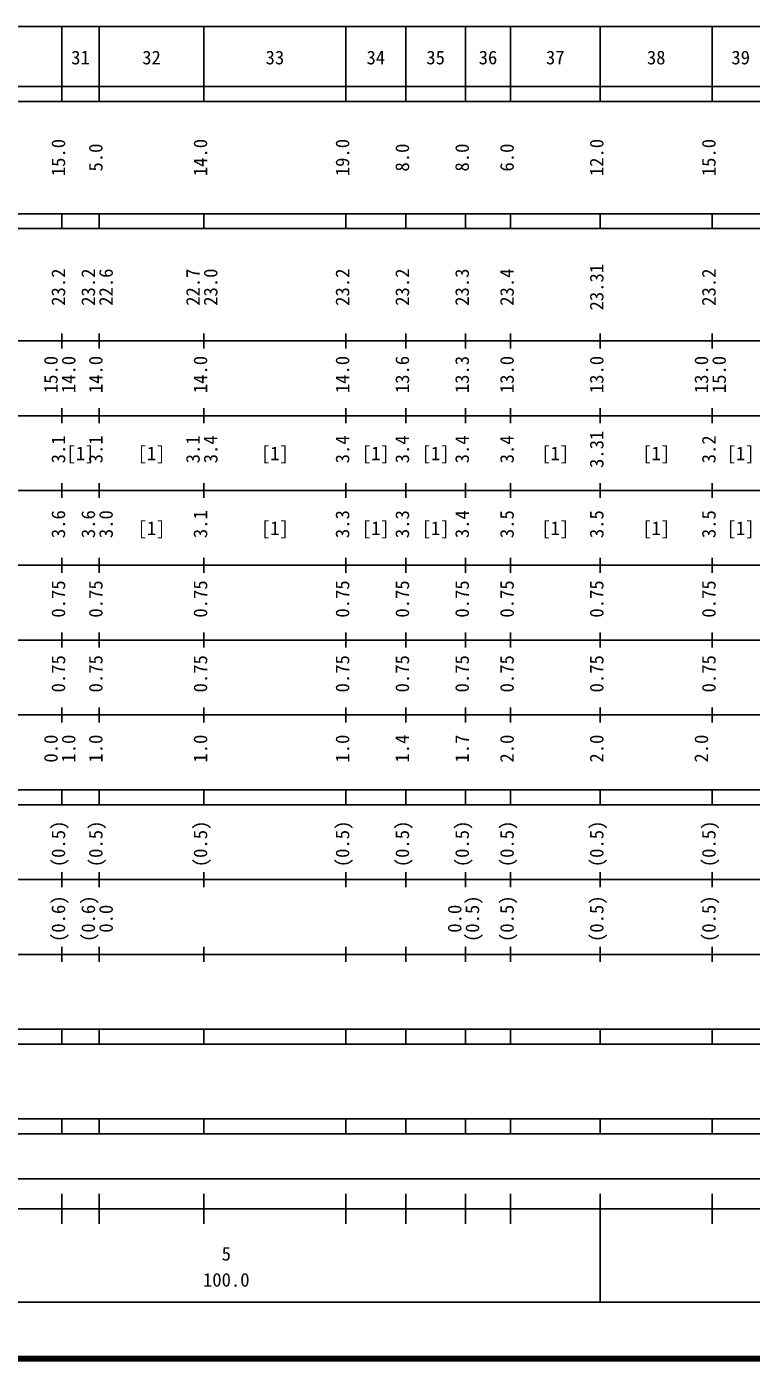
# Model space of a CAD drawing. Units: millimetres on the paper, enlarged 1000 times. Extents: x 40000 to 680000, y 20000 to 380000.
# Drawn here: x 291296 to 388232, y 20000 to 198000 of the extents above; entities that cross this region are included whole.
import ezdxf
from ezdxf.enums import TextEntityAlignment as Align

# ---------------------------------------------------------------- set-up
doc = ezdxf.new("R2010")
doc.units = ezdxf.units.MM
doc.header["$LTSCALE"] = 1000
doc.layers.add('M-TTL', color=2, linetype='Continuous', lineweight=140)
doc.layers.add('M-TTL-BAND', color=7, linetype='Continuous', lineweight=25)
doc.styles.add('ＭＳ ゴシック', font='')
doc.styles.get('ＭＳ ゴシック').set_extended_font_data('MS Gothic')

msp = doc.modelspace()

# ---------------------------------------------------------------- linework, layer by layer
at = {"layer": 'M-TTL'}
msp.add_line((40000, 20000), (680000, 20000), dxfattribs=at)
at = {"layer": 'M-TTL-BAND'}
for p, q in [((68000, 198000), (579000, 198000)), ((296000, 188000), (296000, 198000)), ((301000, 188000), (301000, 198000)), ((315000, 188000), (315000, 198000)), ((334000, 188000), (334000, 198000)), ((342000, 188000), (342000, 198000)), ((350000, 188000), (350000, 198000)), ((356000, 188000), (356000, 198000)), ((368000, 188000), (368000, 198000)), ((383000, 188000), (383000, 198000)), ((40000, 190000), (579000, 190000)), ((40000, 188000), (579000, 188000)), ((40000, 173000), (579000, 173000)), ((296000, 171000), (296000, 173000)), ((301000, 171000), (301000, 173000)), ((315000, 171000), (315000, 173000)), ((334000, 171000), (334000, 173000)), ((342000, 171000), (342000, 173000)), ((350000, 171000), (350000, 173000)), ((356000, 171000), (356000, 173000)), ((368000, 171000), (368000, 173000)), ((383000, 171000), (383000, 173000)), ((40000, 171000), (579000, 171000)), ((296000, 155000), (296000, 157000)), ((301000, 155000), (301000, 157000)), ((315000, 155000), (315000, 157000)), ((334000, 155000), (334000, 157000)), ((342000, 155000), (342000, 157000)), ((350000, 155000), (350000, 157000)), ((356000, 155000), (356000, 157000)), ((368000, 155000), (368000, 157000)), ((383000, 155000), (383000, 157000)), ((40000, 156000), (579000, 156000)), ((46000, 146000), (579000, 146000)), ((296000, 145000), (296000, 147000)), ((301000, 145000), (301000, 147000)), ((315000, 145000), (315000, 147000)), ((334000, 145000), (334000, 147000)), ((342000, 145000), (342000, 147000)), ((350000, 145000), (350000, 147000)), ((356000, 145000), (356000, 147000)), ((368000, 145000), (368000, 147000)), ((383000, 145000), (383000, 147000)), ((52000, 136000), (579000, 136000)), ((296000, 135000), (296000, 137000)), ((301000, 135000), (301000, 137000)), ((315000, 135000), (315000, 137000)), ((334000, 135000), (334000, 137000)), ((342000, 135000), (342000, 137000)), ((350000, 135000), (350000, 137000)), ((356000, 135000), (356000, 137000)), ((368000, 135000), (368000, 137000)), ((383000, 135000), (383000, 137000)), ((296000, 125000), (296000, 127000)), ((301000, 125000), (301000, 127000)), ((315000, 125000), (315000, 127000)), ((334000, 125000), (334000, 127000)), ((342000, 125000), (342000, 127000)), ((350000, 125000), (350000, 127000)), ((356000, 125000), (356000, 127000)), ((368000, 125000), (368000, 127000)), ((383000, 125000), (383000, 127000)), ((46000, 126000), (579000, 126000)), ((52000, 116000), (579000, 116000)), ((296000, 115000), (296000, 117000)), ((301000, 115000), (301000, 117000)), ((315000, 115000), (315000, 117000)), ((334000, 115000), (334000, 117000)), ((342000, 115000), (342000, 117000)), ((350000, 115000), (350000, 117000)), ((356000, 115000), (356000, 117000)), ((368000, 115000), (368000, 117000)), ((383000, 115000), (383000, 117000)), ((296000, 105000), (296000, 107000)), ((301000, 105000), (301000, 107000)), ((315000, 105000), (315000, 107000)), ((334000, 105000), (334000, 107000)), ((342000, 105000), (342000, 107000)), ((350000, 105000), (350000, 107000)), ((356000, 105000), (356000, 107000)), ((368000, 105000), (368000, 107000)), ((383000, 105000), (383000, 107000)), ((46000, 106000), (579000, 106000)), ((40000, 96000), (579000, 96000)), ((296000, 94000), (296000, 96000)), ((301000, 94000), (301000, 96000)), ((315000, 94000), (315000, 96000)), ((334000, 94000), (334000, 96000)), ((342000, 94000), (342000, 96000)), ((350000, 94000), (350000, 96000)), ((356000, 94000), (356000, 96000)), ((368000, 94000), (368000, 96000)), ((383000, 94000), (383000, 96000)), ((40000, 94000), (579000, 94000)), ((49000, 84000), (579000, 84000)), ((296000, 83000), (296000, 85000)), ((301000, 83000), (301000, 85000)), ((315000, 83000), (315000, 85000)), ((334000, 83000), (334000, 85000)), ((342000, 83000), (342000, 85000)), ((350000, 83000), (350000, 85000)), ((356000, 83000), (356000, 85000)), ((368000, 83000), (368000, 85000)), ((383000, 83000), (383000, 85000)), ((296000, 73000), (296000, 75000)), ((301000, 73000), (301000, 75000)), ((315000, 73000), (315000, 75000)), ((334000, 73000), (334000, 75000)), ((342000, 73000), (342000, 75000)), ((350000, 73000), (350000, 75000)), ((356000, 73000), (356000, 75000)), ((368000, 73000), (368000, 75000)), ((383000, 73000), (383000, 75000)), ((40000, 74000), (579000, 74000)), ((40000, 64000), (579000, 64000)), ((296000, 62000), (296000, 64000)), ((301000, 62000), (301000, 64000)), ((315000, 62000), (315000, 64000)), ((334000, 62000), (334000, 64000)), ((342000, 62000), (342000, 64000)), ((350000, 62000), (350000, 64000)), ((356000, 62000), (356000, 64000)), ((368000, 62000), (368000, 64000)), ((383000, 62000), (383000, 64000)), ((40000, 62000), (579000, 62000)), ((40000, 52000), (579000, 52000)), ((296000, 50000), (296000, 52000)), ((301000, 50000), (301000, 52000)), ((315000, 50000), (315000, 52000)), ((334000, 50000), (334000, 52000)), ((342000, 50000), (342000, 52000)), ((350000, 50000), (350000, 52000)), ((356000, 50000), (356000, 52000)), ((368000, 50000), (368000, 52000)), ((383000, 50000), (383000, 52000)), ((40000, 50000), (579000, 50000)), ((71000, 44000), (569000, 44000)), ((296000, 38000), (296000, 42000)), ((301000, 38000), (301000, 42000)), ((315000, 38000), (315000, 42000)), ((334000, 38000), (334000, 42000)), ((342000, 38000), (342000, 42000)), ((350000, 38000), (350000, 42000)), ((356000, 38000), (356000, 42000)), ((368000, 27500), (368000, 42000)), ((383000, 38000), (383000, 42000)), ((40000, 40000), (579000, 40000)), ((68000, 27500), (579000, 27500))]:
    msp.add_line(p, q, dxfattribs=at)

# ---------------------------------------------------------------- texts
at = {"layer": 'M-TTL-BAND', "style": 'ＭＳ ゴシック'}
for s, p in [('31', (298500, 192405)), ('32', (308000, 192405)), ('33', (324500, 192405)), ('34', (338000, 192405)), ('35', (346000, 192405)), ('36', (353000, 192405)), ('37', (362000, 192405)), ('38', (375500, 192405)), ('39', (386800, 192405)), ('[1]', (298500, 139500)), ('[1]', (308000, 139500)), ('[1]', (324500, 139500)), ('[1]', (338000, 139500)), ('[1]', (346000, 139500)), ('[1]', (362000, 139500)), ('[1]', (375500, 139500)), ('[1]', (386800, 139500)), ('[1]', (308000, 129500)), ('[1]', (324500, 129500)), ('[1]', (338000, 129500)), ('[1]', (346000, 129500)), ('[1]', (362000, 129500)), ('[1]', (375500, 129500)), ('[1]', (386800, 129500)), ('5', (318000, 32523)), ('100.0', (318000, 29033))]:
    msp.add_text(s, height=1833, dxfattribs=at).set_placement(p, align=Align.BOTTOM_CENTER)
for s, p in [('15.0', (297000, 180500)), ('5.0', (302000, 180500)), ('14.0', (316000, 180500)), ('19.0', (335000, 180500)), ('8.0', (343000, 180500)), ('8.0', (351000, 180500)), ('6.0', (357000, 180500)), ('12.0', (369000, 180500)), ('15.0', (384000, 180500)), ('23.2', (297000, 163174)), ('23.2', (301000, 163174)), ('22.6', (303370, 163174)), ('23.2', (335000, 163174)), ('23.2', (343000, 163174)), ('23.4', (357000, 163174)), ('23.31', (369000, 163174)), ('23.2', (384000, 163174)), ('22.7', (315000, 163174)), ('23.0', (317370, 163174)), ('23.3', (351000, 163174)), ('15.0', (296000, 151500)), ('14.0', (298370, 151500)), ('14.0', (302000, 151500)), ('14.0', (316000, 151500)), ('14.0', (335000, 151500)), ('13.6', (343000, 151500)), ('13.3', (351000, 151500)), ('13.0', (357000, 151500)), ('13.0', (369000, 151500)), ('13.0', (383000, 151500)), ('15.0', (385370, 151500)), ('3.1', (297000, 141500)), ('3.1', (302000, 141500)), ('3.1', (315000, 141500)), ('3.4', (317370, 141500)), ('3.4', (335000, 141500)), ('3.4', (343000, 141500)), ('3.4', (351000, 141500)), ('3.4', (357000, 141500)), ('3.31', (369000, 141500)), ('3.2', (384000, 141500)), ('3.6', (297000, 131500)), ('3.6', (301000, 131500)), ('3.0', (303370, 131500)), ('3.1', (316000, 131500)), ('3.3', (335000, 131500)), ('3.3', (343000, 131500)), ('3.4', (351000, 131500)), ('3.5', (357000, 131500)), ('3.5', (369000, 131500)), ('3.5', (384000, 131500)), ('0.75', (297000, 121500)), ('0.75', (302000, 121500)), ('0.75', (316000, 121500)), ('0.75', (335000, 121500)), ('0.75', (343000, 121500)), ('0.75', (351000, 121500)), ('0.75', (357000, 121500)), ('0.75', (369000, 121500)), ('0.75', (384000, 121500)), ('0.75', (297000, 111500)), ('0.75', (302000, 111500)), ('0.75', (316000, 111500)), ('0.75', (335000, 111500)), ('0.75', (343000, 111500)), ('0.75', (351000, 111500)), ('0.75', (357000, 111500)), ('0.75', (369000, 111500)), ('0.75', (384000, 111500)), ('1.4', (343000, 101500)), ('1.7', (351000, 101500)), ('0.0', (296000, 101500)), ('1.0', (298370, 101500)), ('1.0', (302000, 101500)), ('1.0', (316000, 101500)), ('1.0', (335000, 101500)), ('2.0', (357000, 101500)), ('2.0', (369000, 101500)), ('2.0', (383000, 101500)), ('(0.5)', (297000, 88764)), ('(0.5)', (302000, 88764)), ('(0.5)', (316000, 88764)), ('(0.5)', (335000, 88764)), ('(0.5)', (343000, 88764)), ('(0.5)', (351000, 88764)), ('(0.5)', (357000, 88764)), ('(0.5)', (369000, 88764)), ('(0.5)', (384000, 88764)), ('(0.6)', (297000, 78764)), ('(0.6)', (301000, 78764)), ('0.0', (303370, 78764)), ('0.0', (350000, 78764)), ('(0.5)', (352370, 78764)), ('(0.5)', (357000, 78764)), ('(0.5)', (369000, 78764)), ('(0.5)', (384000, 78764))]:
    msp.add_text(s, height=1833, rotation=90, dxfattribs=at).set_placement(p, align=Align.BOTTOM_CENTER)

doc.saveas('drawing.dxf')
